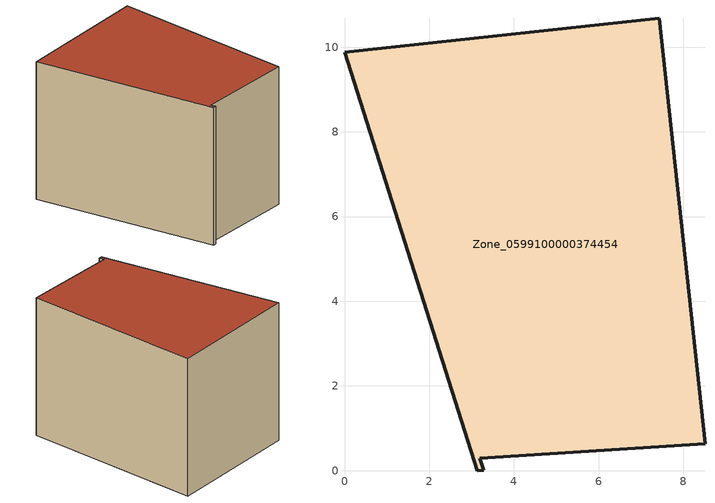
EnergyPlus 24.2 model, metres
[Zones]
Zone_0599100000374454
 floor ground (C_G): 8.51,0.63 3.19,0.29 3.28,0.02 3.14,0 0,9.88 7.44,10.68 z1.71
 wall outside (C_F): 8.51,0.63 7.44,10.68 0,9.88 3.14,0 3.28,0.02 3.19,0.29 8.51,0.63 z1.71:9.92
 roof outside (C_R): 3.19,0.29 8.51,0.63 7.44,10.68 0,9.88 3.14,0 3.28,0.02 z9.92
[BUILDING]
Pand.0599100000374454: North Axis=0; Terrain=City; Loads Convergence Tolerance Value=0.04; Temperature Convergence Tolerance Value=0.4; Solar Distribution=FullExterior; Maximum Number of Warmup Days=25; Minimum Number of Warmup Days=1
[Site:Location]
Rotterdam.The.Hague.AP_ZH_NLD Design_Conditions: Latitude=51.96; Longitude=4.45; Time Zone=1; Elevation=-4.5
[SITE:GROUNDTEMPERATURE:BUILDINGSURFACE]
18, 18, 18, 18, 18, 18, 18, 18, 18, 18, 18, 18
[MATERIAL] Thermal Absorptance=0.9; Solar Absorptance=0.7; Visible Absorptance=0.7
Name | Roughness | Thickness | Conductivity | Density | Specific Heat
G.TI.1992-2005 | MediumSmooth | 0.15 | 0.06 | 540 | 1210
F.TI.1992-2005 | Rough | 0.3 | 0.12 | 1920 | 840
R.TI.1992-2005 | MediumRough | 0.2 | 0.08 | 1500 | 1000
[CONSTRUCTION]
C_G: G.TI.1992-2005
C_F: F.TI.1992-2005
C_R: R.TI.1992-2005
[ZONE]
Zone_0599100000374454: Type=1; Multiplier=1; Ceiling Height=Autocalculate; Volume=Autocalculate; Floor Area=autocalculate; Part of Total Floor Area=Yes
[ZONEINFILTRATION:DESIGNFLOWRATE]
Infil_Zone_0599100000374454: Zone or ZoneList or Space or SpaceList=Zone_0599100000374454; Schedule=AlwaysOn; Design Flow Rate Calculation Method=Flow/Area; Flow Rate per Floor Area=0.0015; Constant Term Coefficient=1; Temperature Term Coefficient=0; Velocity Term Coefficient=0; Velocity Squared Term Coefficient=0
[HVACTEMPLATE:ZONE:IDEALLOADSAIRSYSTEM]
Zone_0599100000374454: Maximum Heating Supply Air Temperature=50; Minimum Cooling Supply Air Temperature=13; Maximum Heating Supply Air Humidity Ratio=0.0156; Minimum Cooling Supply Air Humidity Ratio=0.0077; Heating Limit=NoLimit; Cooling Limit=NoLimit; Dehumidification Control Type=ConstantSensibleHeatRatio; Cooling Sensible Heat Ratio=0.7; Dehumidification Setpoint=60; Humidification Control Type=None; Humidification Setpoint=30; Outdoor Air Method=None; Outdoor Air Flow Rate per Person=0.00944; Outdoor Air Flow Rate per Zone Floor Area=0; Outdoor Air Flow Rate per Zone=0; Demand Controlled Ventilation Type=None; Outdoor Air Economizer Type=NoEconomizer; Heat Recovery Type=None; Sensible Heat Recovery Effectiveness=0.7; Latent Heat Recovery Effectiveness=0.65
[ZONECONTROL:THERMOSTAT]
ThermostatControl_Zone_0599100000374454: Zone or ZoneList=Zone_0599100000374454; Control Type Schedule=DualSetpointControlType; Control 1=Thermostat_Zone_0599100000374454; Temperature Difference Between Cutout And Setpoint=0
[THERMOSTATSETPOINT:DUALSETPOINT]
Thermostat_Zone_0599100000374454: Heating Setpoint Temperature Schedule=HeatingSetpoint_Zone_0599100000374454; Cooling Setpoint Temperature Schedule=CoolingSetpoint_Zone_0599100000374454
[SCHEDULE:COMPACT]
HeatingSetpoint_Zone_0599100000374454: Through: 12/31, For: AllDays, Until: 24:00, 21
CoolingSetpoint_Zone_0599100000374454: Through: 12/31, For: AllDays, Until: 24:00, 24
DualSetpointControlType: Through: 12/31, For: AllDays, Until: 24:00, 4
AlwaysOn: Through: 12/31, For: AllDays, Until: 24:00, 1
